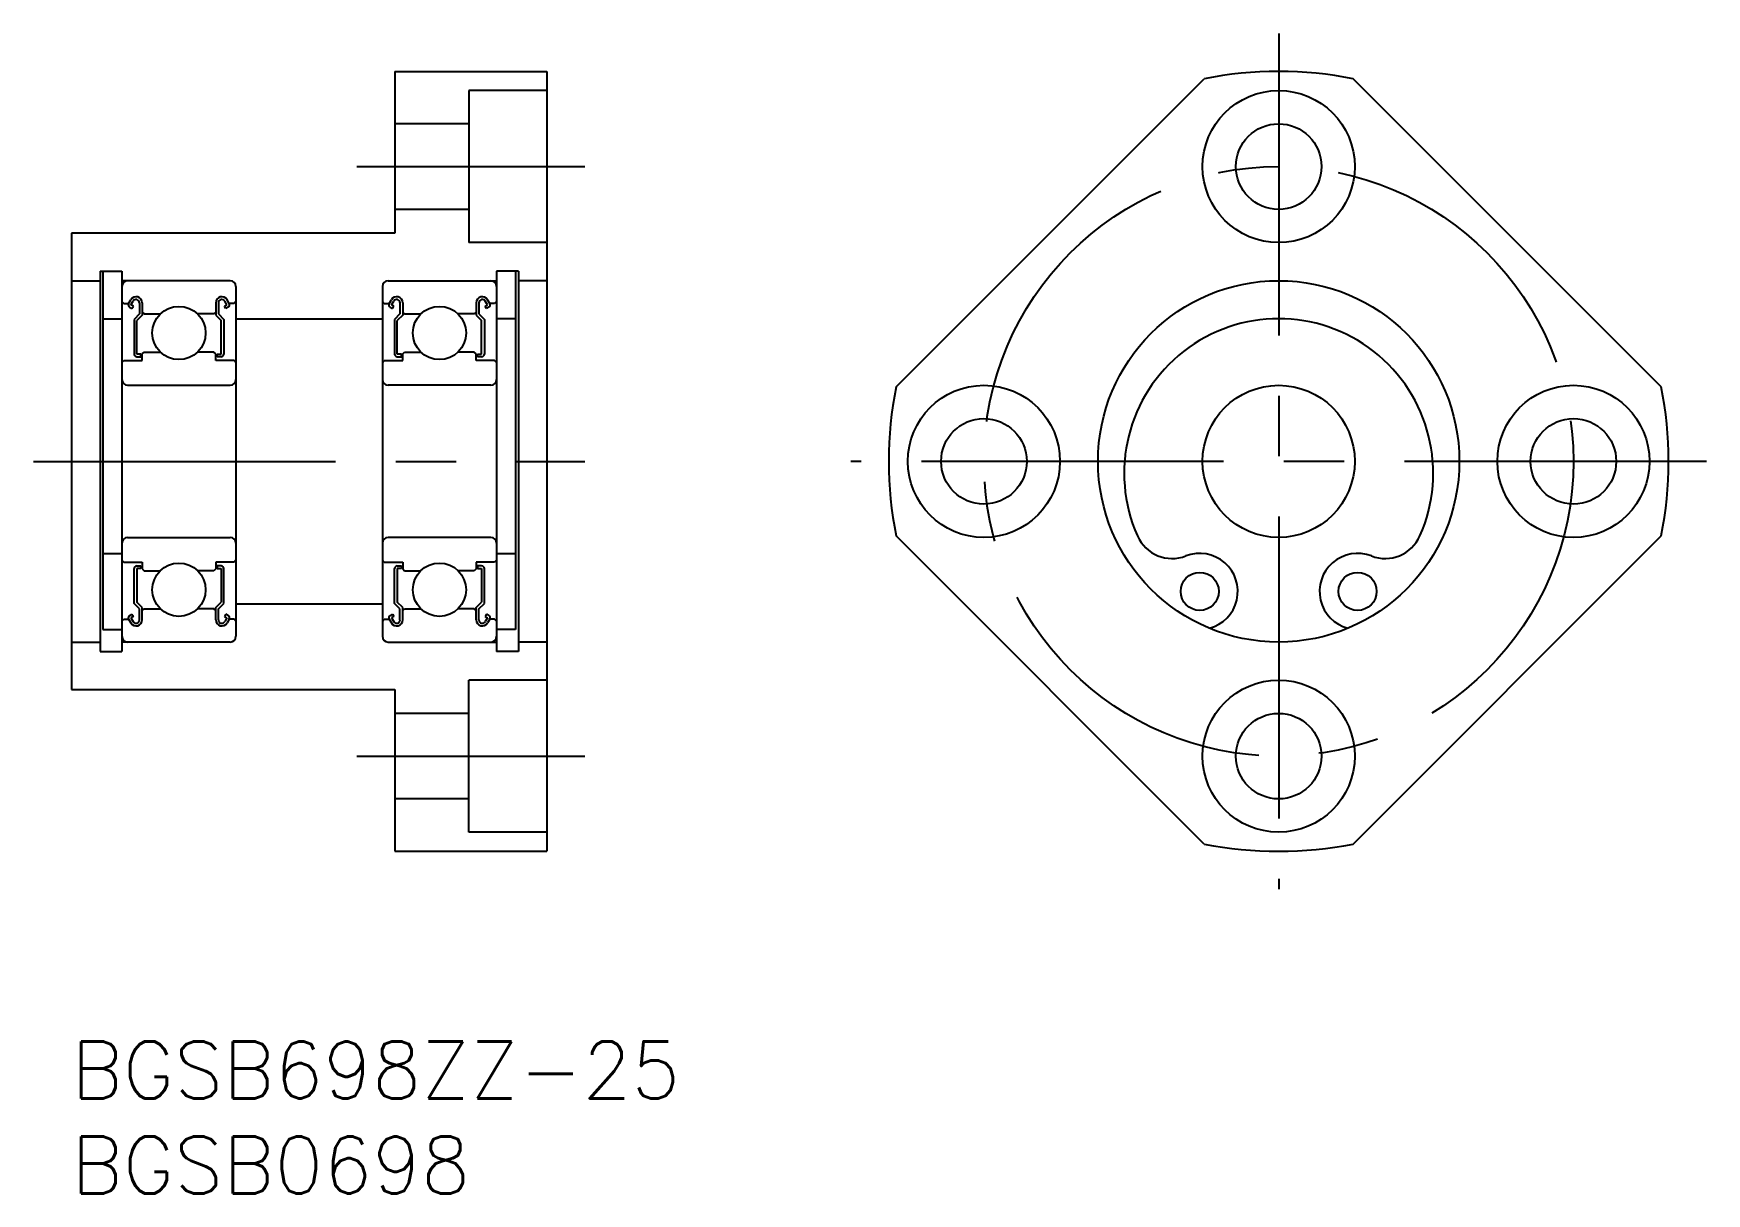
# Model space of a CAD drawing. Extents: x -2 to 86, y -8 to 53.
import ezdxf

# ---------------------------------------------------------------- set-up
doc = ezdxf.new("R2010")
doc.units = 0
doc.header["$LTSCALE"] = 0.5
doc.linetypes.add('CENTER', pattern=[50.8, 31.75, -6.35, 6.35, -6.35])
for name, color, linetype in [('MSM_CENTER', 1, 'CENTER'), ('MSM_CONTINUOUS', 7, 'CONTINUOUS'), ('MSM_PART_NUMBER', 7, 'CONTINUOUS')]:
    doc.layers.add(name, color=color, linetype=linetype)
doc.styles.get("Standard").update_dxf_attribs({"font": 'txt.shx', "height": 3, "bigfont": 'bigfont.shx'})

# ---------------------------------------------------------------- blocks, each defined once
blk = doc.blocks.new('*U12')
at = {"layer": 'MSM_PART_NUMBER'}
blk.add_text('BGSB698ZZ-25', height=3, dxfattribs=at).set_placement((0, -3))
blk = doc.blocks.new('*U13')
at = {"layer": 'MSM_PART_NUMBER'}
blk.add_text('BGSB0698', height=3, dxfattribs=at).set_placement((0, -8))

msp = doc.modelspace()

# ---------------------------------------------------------------- linework, layer by layer
at = {"layer": 'MSM_CENTER'}
for p, q in [((63.481, 53), (63.481, 8)), ((15, 46), (27, 46)), ((-2, 30.5), (27, 30.5)), ((85.981, 30.5), (40.981, 30.5)), ((15, 15), (27, 15))]:
    msp.add_line(p, q, dxfattribs=at)
msp.add_circle((63.481, 30.5), 15.5, dxfattribs=at)
at = {"layer": 'MSM_CONTINUOUS'}
for p, q in [((17, 51), (17, 42.5)), ((17, 51), (25, 51)), ((25, 51), (25, 10)), ((43.359, 34.42), (59.561, 50.622)), ((83.603, 34.42), (67.401, 50.622)), ((25, 50), (20.9, 50)), ((20.9, 50), (20.9, 42)), ((20.9, 48.25), (17, 48.25)), ((20.9, 43.75), (17, 43.75)), ((0, 42.5), (0, 18.5)), ((17, 42.5), (0, 42.5)), ((25, 42), (20.9, 42)), ((1.5, 40.5, 0.5), (2.65, 40.5, 0.5)), ((1.5, 40.5), (1.5, 20.5)), ((1.65, 40.5), (1.65, 21.661)), ((2.65, 40.5), (2.65, 20.5)), ((22.35, 40.5), (22.35, 20.5)), ((23.5, 40.5, 0.5), (22.35, 40.5, 0.5)), ((23.35, 40.5), (23.35, 21.661)), ((23.5, 40.5), (23.5, 20.5)), ((0, 40, 0.5), (1.5, 40, 0.5)), ((8.35, 40), (2.65, 40)), ((8.65, 39.7), (8.65, 21.3)), ((16.35, 39.7), (16.35, 21.3)), ((16.65, 40), (22.35, 40)), ((25, 40, 0.5), (23.5, 40, 0.5)), ((2.65, 38.9), (2.75, 38.8)), ((2.75, 38.8), (3.006, 38.8)), ((3.006, 38.8), (3.122, 38.996)), ((3.129, 38.729), (3.245, 38.925)), ((3.252, 38.658), (3.129, 38.729)), ((3.574, 38.837), (3.574, 38.25)), ((3.717, 38.837), (3.717, 38.191)), ((7.583, 38.837), (7.583, 38.191)), ((7.726, 38.837), (7.726, 38.25)), ((8.048, 38.658), (8.171, 38.729)), ((8.171, 38.729), (8.055, 38.925)), ((8.294, 38.8), (8.178, 38.996)), ((8.55, 38.8), (8.294, 38.8)), ((8.65, 38.9), (8.55, 38.8)), ((16.35, 38.9), (16.45, 38.8)), ((16.45, 38.8), (16.706, 38.8)), ((16.706, 38.8), (16.822, 38.996)), ((16.829, 38.729), (16.945, 38.925)), ((16.952, 38.658), (16.829, 38.729)), ((17.274, 38.837), (17.274, 38.25)), ((17.417, 38.837), (17.417, 38.191)), ((21.283, 38.837), (21.283, 38.191)), ((21.426, 38.837), (21.426, 38.25)), ((21.748, 38.658), (21.871, 38.729)), ((21.871, 38.729), (21.755, 38.925)), ((21.994, 38.8), (21.878, 38.996)), ((22.25, 38.8), (21.994, 38.8)), ((22.35, 38.9), (22.25, 38.8)), ((1.65, 38, 0.5), (2.65, 38, 0.5)), ((3.058, 38.606), (3.181, 38.535)), ((3.181, 38.535), (3.252, 38.658)), ((3.574, 38.25), (3.29, 37.966)), ((3.29, 37.966), (3.29, 36.142)), ((3.717, 38.191), (3.432, 37.907)), ((3.432, 36.142), (3.432, 37.907)), ((3.717, 38.35), (3.817, 38.25)), ((3.817, 38.25), (4.67, 38.25)), ((7.483, 38.25), (6.63, 38.25)), ((7.583, 38.35), (7.483, 38.25)), ((7.583, 38.191), (7.868, 37.907)), ((7.726, 38.25), (8.01, 37.966)), ((7.868, 36.142), (7.868, 37.907)), ((8.01, 37.966), (8.01, 36.142)), ((8.119, 38.535), (8.048, 38.658)), ((8.242, 38.606), (8.119, 38.535)), ((8.65, 38), (16.35, 38)), ((16.758, 38.606), (16.881, 38.535)), ((16.881, 38.535), (16.952, 38.658)), ((17.274, 38.25), (16.99, 37.966)), ((16.99, 37.966), (16.99, 36.142)), ((17.417, 38.191), (17.132, 37.907)), ((17.132, 36.142), (17.132, 37.907)), ((17.417, 38.35), (17.517, 38.25)), ((17.517, 38.25), (18.37, 38.25)), ((21.183, 38.25), (20.33, 38.25)), ((21.283, 38.35), (21.183, 38.25)), ((21.283, 38.191), (21.568, 37.907)), ((21.426, 38.25), (21.71, 37.966)), ((21.568, 36.142), (21.568, 37.907)), ((21.71, 37.966), (21.71, 36.142)), ((21.819, 38.535), (21.748, 38.658)), ((21.942, 38.606), (21.819, 38.535)), ((23.35, 38, 0.5), (22.35, 38, 0.5)), ((3.646, 36.142), (3.432, 36.142)), ((3.646, 36), (3.646, 36.142)), ((3.717, 36.15), (3.817, 36.25)), ((3.717, 35.8), (3.717, 36.15)), ((3.817, 36.25), (4.67, 36.25)), ((7.483, 36.25), (6.63, 36.25)), ((7.583, 36.15), (7.483, 36.25)), ((7.583, 35.8), (7.583, 36.15)), ((7.654, 36), (7.654, 36.142)), ((7.654, 36.142), (7.868, 36.142)), ((17.346, 36.142), (17.132, 36.142)), ((17.346, 36), (17.346, 36.142)), ((17.417, 36.15), (17.517, 36.25)), ((17.417, 35.8), (17.417, 36.15)), ((17.517, 36.25), (18.37, 36.25)), ((21.183, 36.25), (20.33, 36.25)), ((21.283, 36.15), (21.183, 36.25)), ((21.283, 35.8), (21.283, 36.15)), ((21.354, 36.142), (21.568, 36.142)), ((21.354, 36), (21.354, 36.142)), ((2.65, 35.7), (2.75, 35.8)), ((2.75, 35.8), (3.717, 35.8)), ((3.432, 36), (3.646, 36)), ((8.55, 35.8), (7.583, 35.8)), ((7.868, 36), (7.654, 36)), ((8.65, 35.7), (8.55, 35.8)), ((16.35, 35.7), (16.45, 35.8)), ((16.45, 35.8), (17.417, 35.8)), ((17.132, 36), (17.346, 36)), ((22.25, 35.8), (21.283, 35.8)), ((21.568, 36), (21.354, 36)), ((22.35, 35.7), (22.25, 35.8)), ((2.95, 34.5), (8.35, 34.5)), ((22.05, 34.5), (16.65, 34.5)), ((2.95, 26.5), (8.35, 26.5)), ((22.05, 26.5), (16.65, 26.5)), ((59.561, 10.378), (43.359, 26.58)), ((67.401, 10.378), (83.603, 26.58)), ((1.65, 25.661, 0.5), (2.65, 25.661, 0.5)), ((22.35, 25.661, 0.5), (23.35, 25.661, 0.5)), ((2.65, 25.3), (2.75, 25.2)), ((2.75, 25.2), (3.717, 25.2)), ((3.29, 23.034), (3.29, 24.858)), ((3.432, 25), (3.646, 25)), ((3.432, 24.858), (3.432, 23.093)), ((3.646, 24.858), (3.432, 24.858)), ((3.646, 25), (3.646, 24.858)), ((3.717, 25.2), (3.717, 24.85)), ((3.717, 24.85), (3.817, 24.75)), ((3.817, 24.75), (4.67, 24.75)), ((7.483, 24.75), (6.63, 24.75)), ((7.583, 24.85), (7.483, 24.75)), ((8.55, 25.2), (7.583, 25.2)), ((7.583, 25.2), (7.583, 24.85)), ((7.654, 25), (7.654, 24.858)), ((7.868, 25), (7.654, 25)), ((7.654, 24.858), (7.868, 24.858)), ((7.868, 24.858), (7.868, 23.093)), ((8.01, 23.034), (8.01, 24.858)), ((8.65, 25.3), (8.55, 25.2)), ((16.35, 25.3), (16.45, 25.2)), ((16.45, 25.2), (17.417, 25.2)), ((16.99, 23.034), (16.99, 24.858)), ((17.132, 25), (17.346, 25)), ((17.132, 24.858), (17.132, 23.093)), ((17.346, 24.858), (17.132, 24.858)), ((17.346, 25), (17.346, 24.858)), ((17.417, 25.2), (17.417, 24.85)), ((17.417, 24.85), (17.517, 24.75)), ((17.517, 24.75), (18.37, 24.75)), ((21.183, 24.75), (20.33, 24.75)), ((21.283, 24.85), (21.183, 24.75)), ((22.25, 25.2), (21.283, 25.2)), ((21.283, 25.2), (21.283, 24.85)), ((21.568, 25), (21.354, 25)), ((21.354, 25), (21.354, 24.858)), ((21.354, 24.858), (21.568, 24.858)), ((21.568, 24.858), (21.568, 23.093)), ((21.71, 23.034), (21.71, 24.858)), ((22.35, 25.3), (22.25, 25.2)), ((3.574, 22.75), (3.29, 23.034)), ((3.717, 22.809), (3.432, 23.093)), ((7.583, 22.809), (7.868, 23.093)), ((7.726, 22.75), (8.01, 23.034)), ((8.65, 23), (16.35, 23)), ((17.274, 22.75), (16.99, 23.034)), ((17.417, 22.809), (17.132, 23.093)), ((21.283, 22.809), (21.568, 23.093)), ((21.426, 22.75), (21.71, 23.034)), ((2.65, 22.1), (2.75, 22.2)), ((2.75, 22.2), (3.006, 22.2)), ((3.006, 22.2), (3.122, 22.004)), ((3.058, 22.394), (3.181, 22.465)), ((3.252, 22.342), (3.129, 22.271)), ((3.129, 22.271), (3.245, 22.075)), ((3.181, 22.465), (3.252, 22.342)), ((3.574, 22.163), (3.574, 22.75)), ((3.717, 22.163), (3.717, 22.809)), ((3.717, 22.65), (3.817, 22.75)), ((3.817, 22.75), (4.67, 22.75)), ((7.483, 22.75), (6.63, 22.75)), ((7.583, 22.65), (7.483, 22.75)), ((7.583, 22.163), (7.583, 22.809)), ((7.726, 22.163), (7.726, 22.75)), ((8.119, 22.465), (8.048, 22.342)), ((8.048, 22.342), (8.171, 22.271)), ((8.171, 22.271), (8.055, 22.075)), ((8.242, 22.394), (8.119, 22.465)), ((8.294, 22.2), (8.178, 22.004)), ((8.55, 22.2), (8.294, 22.2)), ((8.65, 22.1), (8.55, 22.2)), ((16.35, 22.1), (16.45, 22.2)), ((16.45, 22.2), (16.706, 22.2)), ((16.706, 22.2), (16.822, 22.004)), ((16.758, 22.394), (16.881, 22.465)), ((16.952, 22.342), (16.829, 22.271)), ((16.829, 22.271), (16.945, 22.075)), ((16.881, 22.465), (16.952, 22.342)), ((17.274, 22.163), (17.274, 22.75)), ((17.417, 22.163), (17.417, 22.809)), ((17.417, 22.65), (17.517, 22.75)), ((17.517, 22.75), (18.37, 22.75)), ((21.183, 22.75), (20.33, 22.75)), ((21.283, 22.65), (21.183, 22.75)), ((21.283, 22.163), (21.283, 22.809)), ((21.426, 22.163), (21.426, 22.75)), ((21.819, 22.465), (21.748, 22.342)), ((21.748, 22.342), (21.871, 22.271)), ((21.871, 22.271), (21.755, 22.075)), ((21.942, 22.394), (21.819, 22.465)), ((21.994, 22.2), (21.878, 22.004)), ((22.25, 22.2), (21.994, 22.2)), ((22.35, 22.1), (22.25, 22.2)), ((1.65, 21.661, 0.5), (2.65, 21.661, 0.5)), ((23.35, 21.661, 0.5), (22.35, 21.661, 0.5)), ((0, 21, 0.5), (1.5, 21, 0.5)), ((1.5, 20.5, 0.5), (2.65, 20.5, 0.5)), ((8.35, 21), (2.65, 21)), ((16.65, 21), (22.35, 21)), ((23.5, 20.5, 0.5), (22.35, 20.5, 0.5)), ((25, 21, 0.5), (23.5, 21, 0.5)), ((0, 18.5), (17, 18.5)), ((17, 18.5), (17, 10)), ((20.9, 11), (20.9, 19)), ((25, 19), (20.9, 19)), ((20.9, 17.25), (17, 17.25)), ((20.9, 12.75), (17, 12.75)), ((25, 11), (20.9, 11)), ((17, 10), (25, 10))]:
    msp.add_line(p, q, dxfattribs=at)
for centre, radius in [((63.481, 46), 4), ((63.481, 46), 2.25), ((63.481, 30.5), 9.5), ((5.65, 37.25), 1.4), ((19.35, 37.25), 1.4), ((47.981, 30.5), 4), ((63.481, 30.5), 4), ((78.981, 30.5), 4), ((47.981, 30.5), 2.25), ((78.981, 30.5), 2.25), ((5.65, 23.75), 1.4), ((19.35, 23.75), 1.4), ((59.331, 23.661), 1), ((67.631, 23.661), 1), ((63.481, 15), 4), ((63.481, 15), 2.25)]:
    msp.add_circle(centre, radius, dxfattribs=at)
for centre, radius, start, end in [((63.481, 30.5), 20.5, 78.97635, 101.02365), ((2.95, 39.7), 0.3, 90, 180), ((8.35, 39.7), 0.3, 0, 90), ((16.65, 39.7), 0.3, 90, 180), ((22.05, 39.7), 0.3, 0, 90), ((3.129, 38.729), 0.142, 149.99035, 240.00186), ((3.398, 38.837), 0.319, 0, 150.00027), ((3.398, 38.837), 0.177, 0, 150.00316), ((7.902, 38.837), 0.319, 29.99973, 180), ((7.902, 38.837), 0.177, 29.99684, 180), ((8.171, 38.729), 0.142, 299.99814, 30.00965), ((16.829, 38.729), 0.142, 149.99035, 240.00186), ((17.098, 38.837), 0.319, 0, 150.00027), ((17.098, 38.837), 0.177, 0, 150.00316), ((21.602, 38.837), 0.319, 29.99973, 180), ((21.602, 38.837), 0.177, 29.99684, 180), ((21.871, 38.729), 0.142, 299.99814, 30.00965), ((63.481, 29.875), 8.125, 336.05719, 203.94281), ((3.432, 36.142), 0.142, 180.00005, 270.00003), ((7.868, 36.142), 0.142, 269.99997, 359.99995), ((17.132, 36.142), 0.142, 180.00005, 270.00003), ((21.568, 36.142), 0.142, 269.99997, 359.99995), ((2.95, 34.8), 0.3, 180, 270), ((8.35, 34.8), 0.3, 270, 0), ((16.65, 34.8), 0.3, 180, 270), ((22.05, 34.8), 0.3, 270, 0), ((63.481, 30.5), 20.5, 168.97635, 191.02365), ((63.481, 30.5), 20.5, 348.97635, 11.02365), ((2.95, 26.2), 0.3, 90, 180), ((8.35, 26.2), 0.3, 360, 90), ((16.65, 26.2), 0.3, 90, 180), ((22.05, 26.2), 0.3, 0, 90), ((57.883, 27.389), 2, 203.94281, 291.2223), ((69.079, 27.389), 2, 248.7777, 336.05719), ((59.331, 23.661), 2, 284.69943, 111.2223), ((67.631, 23.661), 2, 68.7777, 255.30057), ((3.432, 24.858), 0.142, 89.99997, 179.99995), ((7.868, 24.858), 0.142, 0.00005, 90.00003), ((17.132, 24.858), 0.142, 89.99997, 179.99995), ((21.568, 24.858), 0.142, 0.00005, 90.00003), ((3.129, 22.271), 0.142, 119.99814, 210.00965), ((3.398, 22.163), 0.319, 209.99973, 0), ((3.398, 22.163), 0.177, 209.99684, 0), ((7.902, 22.163), 0.319, 180, 330.00027), ((7.902, 22.163), 0.177, 180, 330.00316), ((8.171, 22.271), 0.142, 329.99035, 60.00186), ((16.829, 22.271), 0.142, 119.99814, 210.00965), ((17.098, 22.163), 0.319, 209.99973, 0), ((17.098, 22.163), 0.177, 209.99684, 0), ((21.602, 22.163), 0.319, 180, 330.00027), ((21.602, 22.163), 0.177, 180, 330.00316), ((21.871, 22.271), 0.142, 329.99035, 60.00186), ((2.95, 21.3), 0.3, 180, 270), ((8.35, 21.3), 0.3, 270, 360), ((16.65, 21.3), 0.3, 180, 270), ((22.05, 21.3), 0.3, 270, 0), ((63.481, 30.5), 20.5, 258.97635, 281.02365)]:
    msp.add_arc(centre, radius, start, end, dxfattribs=at)

# ---------------------------------------------------------------- block references
for name in ['*U12', '*U13']:
    msp.add_blockref(name, (0, 0), dxfattribs=at)

doc.saveas('drawing.dxf')
